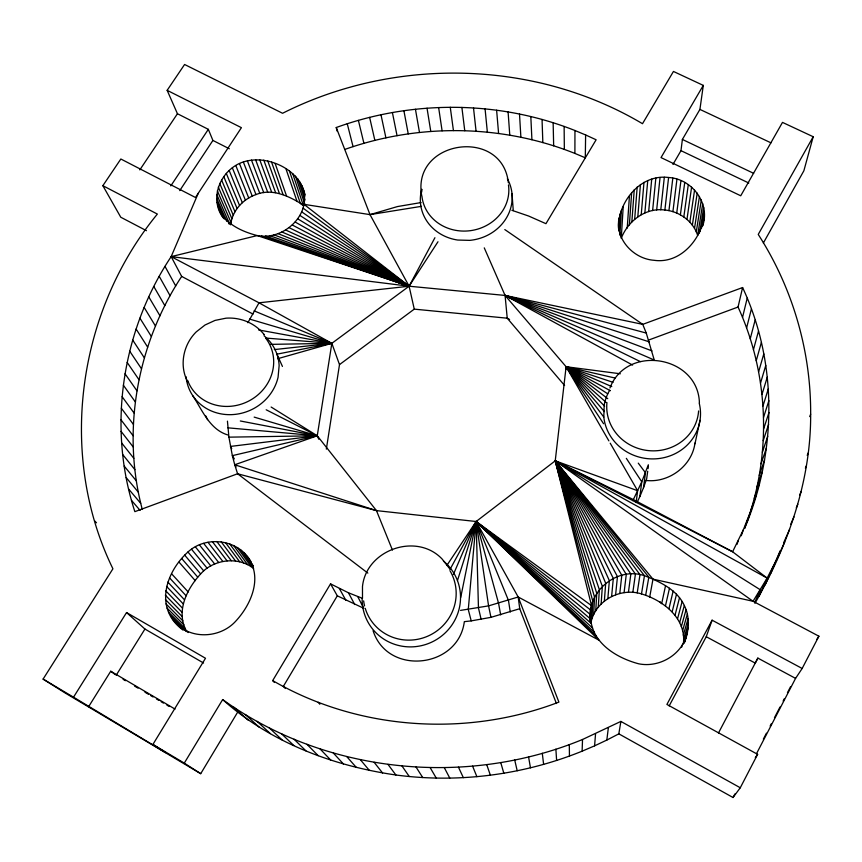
<?xml version="1.0" encoding="UTF-8"?>
<svg xmlns="http://www.w3.org/2000/svg" width="862" height="862" viewBox="0 0 862 862"><rect width="100%" height="100%" fill="white"/><g stroke="black" fill="none" stroke-linecap="round" stroke-linejoin="round"><path stroke-width="1.29" d="M574.954 130.507L585.621 134.957L585.298 157.789L574.9 153.425L574.954 130.507C499.26 100.423 412.726 99.82 336.245 127.522L337.257 131.315M646.069 480.457C668.837 483.108 692.057 465.954 694.998 442.982M222.31 216.685C207.979 195.405 223.236 165.579 247.383 160.892C270.097 155.893 299.814 170.234 304.825 194.241M229.346 148.77L212.903 140.441L208.324 129.332L177.443 113.73L167.153 90.338L184.587 64.488L282.574 113.278C394.365 56.827 534.472 59.5 642.502 123.708L673.448 71.449L703.295 85.392L661.025 157.584L740.727 195.782L782.491 122.393L813.2 136.735L758.237 234.432C792.512 287.66 811.013 350.856 810.657 414.169C811.023 480.985 787.857 545.614 755.101 603.066M142.284 509.464C121.38 430.795 137.026 344.164 181.666 276.422L171.161 256.628L198.217 193.347M590.847 621.394L591.569 605.684L476.136 521.51L376.457 510.616L237.589 473.766L134.86 511.651C107.147 426.895 121.93 330.609 171.161 256.628L257.242 235.574C282.865 240.735 311.257 215.629 303.165 189.166M744.628 528.417C776.727 452.227 777.783 362.87 742.602 287.542L642.74 324.36L505.078 295.44L409.105 286.216L171.161 256.628L259.009 302.81L331.838 343.335L339.499 364.615L326.342 449.124M237.341 712.691L200.717 773.688L184.285 763.118L222.665 699.556C270.226 742.441 333.088 765.93 395.884 774.992C458.649 783.342 523.471 774.981 582.119 751.179L582.529 739.488L620.866 721.419L740.275 787.76L757.612 754.336L666.908 704.437L712.098 620.187L802.166 668.47L818.9 636.21L753.043 601.267L555.236 460.825L566.108 366.727L505.078 295.44L484.261 247.868M747.376 520.971C771.695 451.925 768.592 373.655 738.044 307.044L742.602 287.542M590.201 621.028C586.365 591.978 616.513 566.302 644.464 575.687C659.904 581.742 676.939 589.597 684.331 605.501C690.171 617.149 689.029 630.812 684.428 642.664M590.319 620.489L590.782 610.113L476.136 521.51L446.85 565.44M590.578 621.674L590.492 614.617L476.136 521.51L449.727 569.933M590.793 622.709L592.011 618.56L592.83 601.364L555.236 460.825L476.136 521.51L453.347 574.545M592.011 618.56C598.584 598.842 621.858 587.722 641.49 593.918C663.395 600.394 686.605 618.55 683.351 643.925L688.188 627.698M593.67 614.584L594.564 597.226L555.236 460.825L637.611 490.704L636.145 502.568M595.761 610.813L596.752 593.304L555.236 460.825L633.01 499.41L732.603 551.766L767.158 578.111L759.034 596.321M618.463 228.258C617.774 201.956 640.574 173.768 668.6 177.497C691.852 178.746 710.428 203.109 702.745 225.79M619.013 230.984L620.004 214.056M619.897 235.186L621.394 210.35M598.26 607.301L599.359 589.64L555.236 460.825L732.603 551.766L743.432 529.602L752.397 506.824M623.204 206.815L621.254 238.3C628.032 220.812 645.638 207.43 664.882 210.016C679.407 211.395 693.242 221.243 697.649 235.412L702.724 203.723M601.126 604.079L602.344 586.279L555.236 460.825L767.158 578.111L779.367 554.126M627.224 228.085L629.422 196.224M629.357 224.863L631.641 192.905M631.846 221.89L634.238 189.812M604.337 601.18L605.695 583.272L555.236 460.825L760.338 589.802L754.584 602.818M634.68 219.174L637.18 187.011M186.731 631.512C174.727 610.49 188.304 585.891 203.669 570.827C217.213 558.845 239.205 557.057 253.643 568.457M582.119 751.179L594.586 745.846L595.545 733.928M637.815 216.761L640.444 184.5M183.11 630.122C154.179 609.122 164.987 572.821 187.948 552.003C206.535 534.817 239.636 539.515 251.348 562.477M607.85 598.648L609.359 580.632L555.236 460.825L652.987 579.156L753.043 601.267L767.158 578.111M641.22 214.67L643.979 182.335M644.851 212.936L647.75 180.535M611.621 596.504L613.302 578.402L555.236 460.825L648.817 577.195L645.66 595.373M648.666 211.567L651.726 179.113M652.62 210.576L655.842 178.089M615.619 594.78L617.461 576.613L555.236 460.825L591.569 605.684M656.672 209.983L660.055 177.475M660.777 209.8L664.322 177.27M619.778 593.498L621.814 575.266L555.236 460.825L644.464 575.687L641.49 593.918M664.882 210.016L668.6 177.497M632.87 500.628L641.77 481.815L648.343 464.758M668.944 210.64L672.823 178.132M624.077 592.657L626.286 574.394L555.236 460.825L639.992 574.652L637.201 592.916M594.586 745.846L606.826 740.07L608.335 727.905M619.067 217.881C614.822 239 633.419 258.848 654.021 260.292C678.976 263.891 698.931 241.996 703.812 219.293M672.91 211.653L676.95 179.177M672.963 164.416L680.98 150.667L682.381 139.45L699.922 109.409L703.295 85.392M637.33 501.953L639.863 496.544L641.77 481.815L626.34 458.358M676.735 213.054L680.948 180.621M628.441 592.28L630.844 573.995L555.236 460.825L635.434 574.081L632.837 592.366M230.66 224.831C232.158 210.878 242.955 199.122 255.971 194.575C272.748 187.819 289.837 196.601 303.909 205.415M639.863 496.544L643.483 487.741L645.487 472.785L638.268 463.142M680.387 214.832L684.74 182.453M647.707 471.212L646.662 478.809L643.483 487.741M648.052 468.68L648.407 466.148M683.814 216.955L688.307 184.64M686.971 219.401L691.604 187.162M689.837 222.137L694.578 189.996M692.358 225.154L697.207 193.11M694.524 228.387L699.459 196.461M696.291 231.824L701.302 200.006M699.384 233.009L699.804 230.445M699.847 231.221L703.694 207.548M701.409 228.484L704.2 211.449M606.826 740.07L618.83 733.853L620.866 721.419M702.53 225.812L704.243 215.381M649.657 597.258L652.987 579.156M460.685 597.56L476.136 521.51L590.696 619.131C592.841 643.688 617.095 658.051 638.645 663.794C658.385 667.834 680.053 655.917 686.26 636.555M694.987 443.768L700.009 420.322M665.518 585.848L661.65 603.702L659.915 601.654M665.442 605.997L669.472 588.24M668.966 608.68L673.147 591.03M742.516 317.442L747.203 298.177M672.188 611.718L676.519 594.187M746.578 328.013L751.395 309.005M675.065 615.08L679.525 597.678M750.231 338.766L755.155 320.007M677.564 618.711L682.144 601.461M753.453 349.66L758.485 331.17M679.665 622.59L684.331 605.501M813.2 136.735L803.869 170.784L763.344 243.019M681.325 626.663L686.077 609.736M756.243 360.704L761.361 342.483M682.542 630.887L687.348 614.121M758.603 371.867L763.797 353.916M683.286 635.197L688.124 618.614M683.555 639.561L688.415 623.161M681.702 647.157L682.413 644.765M760.51 383.148L765.768 365.477M683.846 643.181L684.568 640.768M684.503 642.061L687.477 632.18M761.965 394.516L767.277 377.125M762.978 405.97L768.322 388.859M457.474 580.535L476.136 521.51L591.397 623.625M763.516 417.477L768.893 400.658M763.603 429.028L768.99 412.499M763.215 440.611L768.613 424.373M762.364 452.205L767.74 436.269M761.038 463.788L766.393 448.143M759.25 475.35L764.562 460.006M756.987 486.868L762.245 471.816M736.988 544.385L738.249 540.765M741.266 535.765L743.432 529.602M754.25 498.322L759.444 483.571M751.05 509.701L756.157 495.251M669.181 705.87L706.247 636.727L712.098 620.187M744.585 528.363L748.151 518.277M770.757 573.273L780.142 550.753M809.687 416.615L810.657 414.169M807.198 455.341L808.222 452.916M805.377 468.195L806.39 465.825M799.624 495.111L801.197 491.512M796.294 507.772L797.846 504.259M790.745 524.182L793.977 516.909M783.784 542.457L789.603 529.451M765.133 584.889L773.505 566.215M775.919 561.485L784.732 541.864M247.868 322.722L259.009 302.81L409.105 286.216L437.982 241.759M618.83 733.853L733.034 797.512L734.887 793.945M763.344 739.143L766.437 733.185M770.143 726.041L771.382 723.649M774.475 717.701L780.035 706.98M783.127 701.021L784.366 698.64M787.459 692.682L790.551 686.723M756.577 753.528L795.572 678.383L802.166 668.47M795.572 678.383L757.86 658.105L755.252 663.115L706.247 636.727M718.477 732.98L757.86 658.105M434.922 237.707L409.105 286.216L331.838 343.335L277.553 358.743M609.962 387.954C626.609 343.852 697.832 355.683 699.405 402.586M283.242 686.561L337.301 595.825L330.545 583.854L272.683 680.592L274.385 682.478M73.518 697.186L165.741 752.645L152.908 744.445L205.501 658.256L126.552 612.559L73.518 697.186L43.1 679.094L112.922 568.791C57.301 454.834 77.418 311.505 157.358 214.067L102.858 185.686L120.842 159.007L195.48 197.495L241.414 127.673L167.153 90.338M88.603 706.732L110.735 671.239L175.051 709.092M116.165 675.258L144.924 629.044L126.552 612.559M816.82 639.41L818.9 636.21M179.727 190.621L212.903 140.441M170.816 185.89L208.324 129.332M139.816 169.889L177.443 113.73M755.317 757.569L757.612 754.336M733.034 797.512L740.275 787.76M339.499 364.615L414.266 309.135L507.233 318.197L509.604 319.479M222.665 699.556C325.233 773.785 466.03 787.545 582.529 739.488M648.429 340.134L738.044 307.044M367.837 573.101L237.589 473.766L234.744 464.758L317.259 435.773L331.838 343.335L254.128 310.859M481.125 619.336L478.453 607.936L476.136 521.51L518.181 597L519.732 608.712L490.952 617.343L471.212 620.888L468.271 609.531L476.136 521.51L598.95 640.164L518.181 597L488.571 605.878L460.577 610.382M344.714 149.471C418.62 123.212 501.996 124.279 574.9 153.425M414.266 309.135L409.105 286.216L303.984 204.337L370.003 214.627L397.511 206.557L421.076 202.559M276.54 354.25L331.838 343.335L249.635 319.102M336.245 127.522L370.003 214.627L421.464 206.341M471.212 620.888L464.338 621.653C458.368 668.341 387.684 676.25 373.084 630.715M274.342 349.584L331.838 343.335L258.6 329.93M270.485 344.369L331.838 343.335L265.636 338.044M227.439 421.152L228.915 437.153L317.259 435.773L376.457 510.616L392.458 550.096M227.87 427.832L317.259 435.773L318.811 439.264M620.349 373.785L566.108 366.727L566.14 369.324M240.315 420.979L317.259 435.773L232.352 455.642L228.915 437.153M615.446 378.127L566.108 366.727L608.874 440.881M632.6 365.079L505.078 295.44L646.252 333.044L654.258 360.025L505.078 295.44L507.233 318.197L564.599 385.486M254.171 417.111L317.259 435.773L230.402 446.43L231.738 448.628M227.87 434.965C209.746 429.588 202.322 410.237 192.862 395.82M511.845 210.285L528.654 216.039L545.948 223.678L596.127 139.773L585.621 134.957M640.347 361.598L505.078 295.44L649.355 341.891M234.335 458.886L232.352 455.642L234.744 464.758L376.457 510.616M613.044 382.319L566.108 366.727L603.572 423.716M261.369 236.016L409.105 286.216L370.003 214.627M265.561 236.037L409.105 286.216L303.068 208.141M330.545 583.854L348.442 592.787L362.493 598.347L362.482 586.537C366.178 549.708 416.605 531.994 442.152 559.061L449.425 568.403M272.683 680.592C358.473 730.405 466.547 737.463 558.91 702.099L518.181 597M269.752 235.638L409.105 286.216L301.711 211.858M505.078 295.44L652.028 350.899M273.9 234.82L409.105 286.216L299.933 215.446M277.952 233.591L409.105 286.216L297.756 218.851M337.301 595.825L363.764 608.292L357.741 596.633M281.863 231.975L409.105 286.216L295.192 222.051M611.783 386.596L566.108 366.727L603.799 417.079M175.816 622.967C191.569 640.035 220.877 637.912 235.908 620.974C251.445 604.23 263.287 576.452 246.898 556.249M285.591 229.992L409.105 286.216L257.242 235.574C242.384 231.684 225.779 224.432 219.174 209.552M699.922 109.409L770.994 142.844M682.381 139.45L753.647 173.337M680.98 150.667L748.787 183.013M289.082 227.654L409.105 286.216L292.293 225.004M266.196 409.784L317.259 435.773L271.142 407.036M146.465 230.693L120.777 217.235L102.858 185.686M181.666 276.422L253.04 314.08M610.35 390.723L566.108 366.727L604.391 411.605M144.924 629.044L203.551 663.018M263.815 334.305L264.289 334.79C255.292 323.164 240.606 317.119 226.038 318.175L215.037 320.405L205.037 324.996L196.234 331.892C183.304 344.595 179.016 365.423 187.636 381.672M123.083 679.331L125.389 680.689M134.612 686.12L138.071 688.156M144.988 692.218L148.447 694.255M150.753 695.612L153.059 696.97M156.518 699.007L158.823 700.364M161.129 701.722L163.435 703.08M166.894 705.116L169.2 706.474M152.908 744.445L184.285 763.118M200.717 773.688L65.092 692.951L43.1 679.094M607.732 393.815L566.108 366.727L604.618 406.196M504.809 229.572L642.74 324.36L646.252 333.044M110.735 671.239L115.26 674.59M607.753 398.664L566.108 366.727L606.018 402.285M233.796 707.217L248.04 720.061M245.261 714.479L259.042 727.032M592.593 628.021L476.136 521.51L488.571 605.878L490.952 617.343M257.038 721.322L270.345 733.605M594.263 632.277L476.136 521.51L498.581 603.368L500.671 614.897M269.116 727.733L281.928 739.768M596.385 636.339L476.136 521.51L508.461 600.405L510.272 612.02M281.465 733.702L293.78 745.501M173.014 619.659L183.11 629.583M294.071 739.219L305.87 750.802M170.611 616.061L186.289 631.523M186.257 630.693L188.142 632.557M168.629 612.203L185.298 628.721M167.099 608.141L183.821 624.81M166.032 603.906L182.776 620.748M306.926 744.272L318.197 755.662M165.439 599.564L182.194 616.567M165.321 595.157L182.076 612.332M94.658 520.907L96.501 522.803M165.698 590.75L182.421 608.087M319.996 748.862L330.728 760.058M166.538 586.375L183.218 603.885M167.842 582.098L184.457 599.769M169.609 577.96L186.138 595.793M333.271 752.957L343.453 764.001M171.797 574.017L188.218 591.989M283.684 686.648L285.322 688.501M346.739 756.577L356.351 767.471M179.134 562.229L195.243 580.665M181.72 558.533L197.7 577.109M131.498 500.391L140.107 510.39M128.6 489.034L140.7 503.311M184.662 555.106L200.523 573.812M360.359 759.691L369.399 770.466M126.175 477.602L138.319 492.148M187.948 552.003L203.669 570.827M124.203 466.094L136.379 480.931M191.536 549.245L207.106 568.177M318.229 702.282L319.834 704.243M195.383 546.874L210.781 565.892M122.706 454.554L134.892 469.661M199.434 544.903L214.67 563.996M374.119 762.299L382.588 772.977M121.661 442.971L133.847 458.368M203.647 543.372L218.711 562.53M121.089 431.377L133.265 447.055M207.99 542.284L222.87 561.485M212.386 541.659L227.094 560.882M120.971 419.783L133.125 435.741M216.815 541.498L231.339 560.742M221.2 541.81L235.552 561.043M121.305 408.211L133.427 424.449M387.997 764.4L395.884 774.992M225.499 542.597L239.679 561.798M122.102 396.682L134.17 413.178M229.669 543.825L243.687 562.994M233.656 545.517L247.513 564.61M237.416 547.618L251.133 566.646M240.897 550.128L252.975 566.959M244.075 553.016L253.051 565.569M251.37 563.565L252.922 565.741M123.341 385.185L135.356 401.972M125.022 373.774L136.972 390.82M401.983 765.984L409.278 776.522M127.156 362.428L139.019 379.754M129.709 351.19L141.487 368.774M132.705 340.059L144.374 357.902M416.044 767.061L422.736 777.556M136.11 329.047L147.671 347.149M139.935 318.175L151.378 336.536M234.744 464.758L236.059 466.892M144.169 307.465L155.483 326.073M148.803 296.916L159.966 315.772M430.149 767.611L436.247 778.084M610.21 443.197L637.611 490.704M153.824 286.54L164.847 305.644M159.233 276.368L170.083 295.698M339.369 588.52L345.899 600.383M165.008 266.39L175.697 285.947M348.442 592.787L354.724 604.531M444.296 767.633L449.792 778.117M205.706 415.861L207.559 419.686M458.444 767.137L463.347 777.653M277.004 354.357L282.434 366.425M217.105 202.268L224.476 219.045M222.924 216.168L224.001 218.625M217.924 205.975L223.172 217.914M216.739 198.486L226.738 221.34M216.825 194.661L229.443 223.646M228.204 221.793L229.27 224.228M217.353 190.847L230.994 222.374M218.323 187.086L231.91 218.732M219.724 183.412L233.246 215.177M221.534 179.878L234.981 211.761M223.732 176.527L237.093 208.518M226.297 173.381L239.55 205.49M229.195 170.504L242.33 202.699M472.591 766.124L476.88 776.684M232.384 167.896L245.401 200.189M235.843 165.612L248.719 197.98M239.528 163.672L252.254 196.105M519.732 608.712L556.421 703.532M243.386 162.088L255.971 194.575M247.383 160.892L259.807 193.422M251.467 160.084L263.74 192.646M255.594 159.685L267.716 192.258M259.721 159.685L271.681 192.269M263.783 160.106L275.603 192.679M267.759 160.925L279.417 193.487M271.584 162.142L283.102 194.661M275.226 163.737L286.615 196.213M486.696 764.583L490.381 775.207M286.098 169.243L297.088 201.546M289.513 171.204L300.375 203.454L303.413 205.695L292.66 173.521M298.004 179.059L304.9 199.984M295.504 176.139L304.922 204.542M304.038 192.862L304.868 195.394M300.127 182.227L304.739 196.267M301.851 185.61L304.771 194.51M500.736 762.525L503.828 773.236M347.257 123.762L353.064 146.626M358.398 120.389L363.915 143.329M514.7 759.95L517.2 770.768M369.636 117.383L374.862 140.398M508.375 182.798C502.363 126.994 412.176 139.806 421.604 194.995M380.982 114.775L385.917 137.855M392.404 112.545L397.048 135.679M403.901 110.702L408.243 133.89M528.557 756.858L530.464 767.816M415.441 109.258L419.492 132.489M427.035 108.203L430.784 131.466M438.639 107.545L442.098 130.83M450.266 107.276L453.434 130.582M461.892 107.416L464.758 130.722M542.295 753.259L543.61 764.368M473.507 107.944L476.072 131.261M485.08 108.881L487.353 132.177M496.62 110.207L498.592 133.491M512.028 193.821L513.267 210.576M508.095 111.931L509.776 135.183M555.882 749.164L556.615 760.446M519.506 114.053L520.885 137.273M530.82 116.564L531.919 139.741M542.047 119.473L542.844 142.596M553.145 122.76L553.663 145.829M569.297 744.574L569.459 756.049M564.125 126.445L564.351 149.438M507.352 178.736A46.02 41.958 -8.5 0 1 469.758 240.369L457.69 240.045A46.02 41.958 -8.5 0 1 421.744 189.252M699.201 403.082A48.509 45.794 7 0 1 660.109 458.379A48.509 45.794 7 0 1 603.809 417.057L604.187 405.129A48.509 45.794 7 0 1 609.682 390.238M443.434 561.011A49.446 48.25 -27.4 0 1 431.431 642.265A49.446 48.25 -27.4 0 1 362.159 598.454M264.063 335.814A47.259 43.725 -25.4 0 1 279.137 365.628L278.081 377.233A47.259 43.725 -25.4 0 1 229.497 414.676A47.259 43.725 -25.4 0 1 186.095 376.769M508.461 184.899A43.639 39.738 -8.5 0 1 470.059 230.714A43.639 39.738 -8.5 0 1 421.884 195.803M421.723 192.043A43.639 39.738 -8.5 0 1 421.83 189.554M698.608 410.958A46.031 43.402 6.8 0 1 648.924 450.654A46.031 43.402 6.8 0 1 606.945 402.597M450.147 571.021A46.677 45.514 -27.1 0 1 427.929 636.102A46.677 45.514 -27.1 0 1 365.24 608.356M364.561 605.889A46.677 45.514 -27.1 0 1 363.645 600.879M266.013 338.604A44.824 41.43 -25.3 0 1 249.323 400.744A44.824 41.43 -25.3 0 1 187.668 380.487"/></g></svg>
